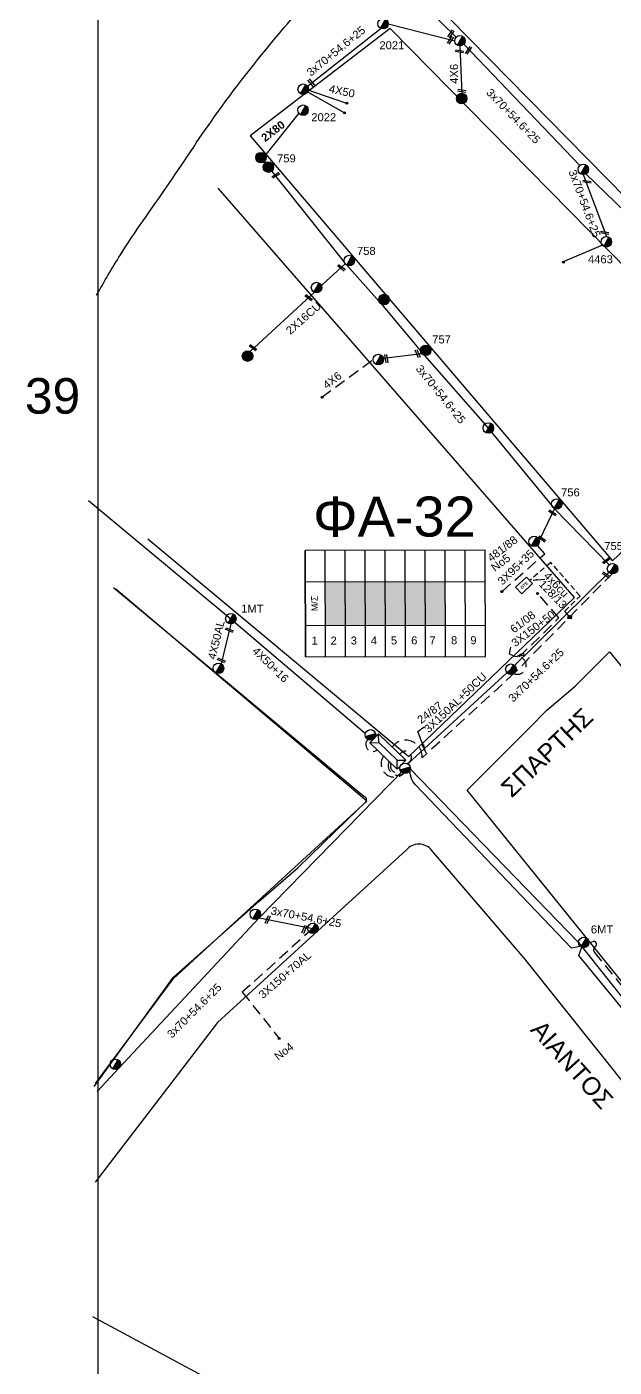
# Model space of a CAD drawing. Header units: millimetres. Extents: x -2449 to 2989, y 8 to 1056.
# Drawn here: x 22.8 to 154.9, y 281.4 to 583 of the extents above; entities that cross this region are included whole.
import ezdxf
from ezdxf.enums import TextEntityAlignment as Align

# ---------------------------------------------------------------- set-up
doc = ezdxf.new("R2010")
doc.units = ezdxf.units.MM
doc.linetypes.add('DASHED', pattern=[19.05, 12.7, -6.35])
for name, color, linetype in [('Pillar OTE', 7, 'Continuous'), ('Άγνωστα', 7, 'Continuous'), ('Ασφαλειοκιβώτια Χ.Τ 9 αναχωρήσεων', 7, 'Continuous'), ('Γυμνά εναέρια ΧΤ (3Φ)   4x50AL', 7, 'Continuous'), ('Επιγραφές - Σχήματα', 7, 'Continuous'), ('Καλώδια ΧΤ   3x150+70AL', 7, 'DASHED'), ('Καλώδια ΧΤ   3x150AL+50CU', 7, 'DASHED'), ('Καλώδια ΧΤ   3x95+35 XLPE', 7, 'DASHED'), ('Καλώδια ΧΤ   4x6CU', 7, 'DASHED'), ('Μηχανική τομή', 7, 'Continuous'), ('Στύλος Ξύλινος', 7, 'Continuous'), ('Στύλος Ξύλινος @ 1', 7, 'Continuous'), ('Στύλος ΦΜ', 7, 'Continuous'), ('Στύλος ΦΜ @ 1', 7, 'Continuous'), ('Συνδέσεις', 7, 'Continuous'), ('Συνεστραμμένα ΧΤ   3x70+54.6+25 AL', 7, 'SYN_LINE'), ('Υποσταθμός εναέριος 2 στύλων', 7, 'Continuous'), ('Υποσταθμός πόλεως', 7, 'Continuous'), ('Υπόβαθρο ΔΕΗ', 7, 'Continuous'), ('Υπόγεια καλώδια Δικτύου ΧΤ και Παρ. ΧΤ X-95  (3X95AL +35CU  XLPE)', 7, 'DASHED'), ('Υπόγεια καλώδια Παροχών ΧΤ   4x6', 7, 'DASHED')]:
    doc.layers.add(name, color=color, linetype=linetype)
doc.styles.add('arial', font='arial.ttf')
doc.styles.get("Standard").update_dxf_attribs({"font": 'arial.ttf'})
doc.linetypes.add('SYN_LINE', pattern='A,0.5,-0.0001,["/\\/\\/\\/",Standard,S=0.1,R=0,X=0,Y=-0.05],-0.25', length=0.7501)
doc.dimstyles.new('ISO-25', dxfattribs={"dimtxt": 2.5, "dimasz": 2.5, "dimexe": 1.25, "dimexo": 0.625, "dimtad": 1, "dimtxsty": 'Standard', "dimcen": 2.5, "dimadec": 0, "dimazin": 0, "dimtfac": 1, "dimtmove": 0, "dimatfit": 3, "dimfxl": 1, "dimarcsym": 0})

# ---------------------------------------------------------------- blocks, each defined once
blk = doc.blocks.new('ΥΠΑΡΧΩΝ ΤΣΙΜΕΝΤΕΝΙΟΣ ΣΤΥΛΟΣ')
at = {"layer": 'Στύλος ΦΜ'}
blk.add_hatch(color=7, dxfattribs=at).paths.add_polyline_path([(-1.29, -2.28, 0.574793), (2.62, 0, 0.268822), (1.3, 2.27)])
at = {"layer": 'Στύλος ΦΜ', "color": 7}
blk.add_line((-1.29, -2.28), (1.3, 2.27), dxfattribs=at)
blk.add_circle((0, 0), 2.62, dxfattribs=at)
at = {"layer": 'Στύλος ΦΜ', "flags": 4}
for tag, p in [('ΤΥΠΟΣ', (-4.91, 3.03)), ('ΑΡΙΘΜΟΣ', (-4.68, 8.05))]:
    blk.add_attdef(tag, p, '', height=4, dxfattribs=at)
blk = doc.blocks.new('ΥΠΑΡΧΩΝ ΞΥΛΙΝΟΣ ΣΤΥΛΟΣ')
at = {"layer": 'Στύλος Ξύλινος'}
h = blk.add_hatch(color=7, dxfattribs=at)
h.paths.add_polyline_path([(-2.62, 0, 0.270008), (-1.29, -2.28), (1.3, 2.27, 0.576266)])
h.paths.add_polyline_path([(-1.29, -2.28, 0.574793), (2.62, 0, 0.268822), (1.3, 2.27)])
at = {"layer": 'Στύλος Ξύλινος', "color": 7}
blk.add_line((-1.29, -2.28), (1.3, 2.27), dxfattribs=at)
blk.add_circle((0, 0), 2.62, dxfattribs=at)
at = {"layer": 'Στύλος Ξύλινος', "flags": 4}
for tag, p in [('ΑΡΙΘΜΟΣ', (-4.91, 8.6)), ('ΤΥΠΟΣ', (-4.85, 3.39))]:
    blk.add_attdef(tag, p, '', height=4, dxfattribs=at)
blk = doc.blocks.new('ΥΠΟΣΤΑΘΜΟΣ ΕΝΑΕΡΙΟΣ ΕΠΙ 2 ΣΤΥΛΩΝ')
at = {"layer": 'Υποσταθμός εναέριος 2 στύλων', "linetype": 'Continuous'}
for points in [[(-11.97, -2.11, 0.574793), (-8.45, -0.07, 0.268822), (-9.64, 1.98)], [(9.68, -2.15, 0.574793), (13.19, -0.1, 0.268822), (12.01, 1.95)]]:
    blk.add_hatch(color=256, dxfattribs=at).paths.add_polyline_path(points)
for p, q in [((-11.97, -2.11), (-9.64, 1.98)), ((9.68, -2.15), (12.01, 1.95))]:
    blk.add_line(p, q, dxfattribs=at)
for centre in [(-10.81, -0.07), (10.84, -0.1)]:
    blk.add_circle(centre, 2.36, dxfattribs=at)
at = {"layer": 'Υποσταθμός πόλεως', "linetype": 'Continuous', "ltscale": 40}
blk.add_lwpolyline([(-8.57, 2.82), (8.57, 2.82), (8.57, -2.82), (-8.57, -2.82)], close=True, dxfattribs=at)
for points in [[(-5.75, 0), (-8.57, 2.82)], [(-8.57, -2.82), (-5.75, 0)], [(-5.75, 0), (5.75, 0)], [(5.75, 0), (8.57, 2.82)], [(8.57, -2.82), (5.75, 0)]]:
    blk.add_lwpolyline(points, dxfattribs=at)
at = {"layer": 'Υποσταθμός εναέριος 2 στύλων', "ltscale": 40, "flags": 1}
for tag, p in [('ΜΕΤΑΣΧΗΜΑΤΙΣΜΟΣ', (14.09, 2.51)), ('ΙΣΧΥΣ', (14.07, -0.28)), ('ΑΡΙΘΜΟΣ', (14.19, -3))]:
    blk.add_attdef(tag, p, '', height=1.8, dxfattribs=at)
blk = doc.blocks.new('ΑΣΦΑΛΕΙΟΚΙΒΩΤΙΟ ΥΠΟΣΤΑΘΜΟΥ 9 ΑΝΑΧΩΡΗΣΕΩΝ')
at = {"layer": 'Ασφαλειοκιβώτια Χ.Τ 9 αναχωρήσεων', "ltscale": 40}
for p, q in [((-23.8, 40.36), (24.02, 40.36)), ((-9.72, 40.36), (-9.72, -40.64)), ((9.94, 40.36), (9.94, -40.64)), ((-23.8, 31.36), (24.02, 31.36)), ((-23.8, 22.36), (24.02, 22.36)), ((-23.8, 13.36), (24.02, 13.36)), ((-23.8, 4.36), (24.02, 4.36)), ((-23.8, -4.64), (24.02, -4.64)), ((-23.8, -13.64), (24.02, -13.64)), ((-23.8, -22.64), (24.02, -22.64)), ((-23.8, -31.64), (24.02, -31.64))]:
    blk.add_line(p, q, dxfattribs=at)
at = {"layer": 'Ασφαλειοκιβώτια Χ.Τ 9 αναχωρήσεων'}
blk.add_lwpolyline([(-23.8, -40.64), (24.02, -40.64), (24.02, 40.36), (-23.8, 40.36)], close=True, dxfattribs=at)
for s, p in [('1', (-18.29, 37.57)), ('2', (-18.29, 29)), ('3', (-18.29, 19.93)), ('4', (-18.29, 10.91)), ('5', (-18.29, 1.89)), ('6', (-18.29, -7.24)), ('7', (-18.29, -15.48)), ('8', (-18.29, -25.17)), ('9', (-18.29, -33.86))]:
    blk.add_text(s, height=3.6, rotation=270, dxfattribs=at).set_placement(p)
at = {"layer": 'Ασφαλειοκιβώτια Χ.Τ 9 αναχωρήσεων', "ltscale": 40}
for tag, height, p in [('ΟΝΟΜΑ', 5, (-0.16, 44.31)), ('ΚΕΙΜΕΝΟ 1', 2, (17.06, 35.59)), ('ΚΕΙΜΕΝΟ 2', 2, (17.06, 26.88)), ('ΚΕΙΜΕΝΟ 3', 2, (17.06, 17.69)), ('ΚΕΙΜΕΝΟ 4', 2, (17.06, 8.71)), ('ΚΕΙΜΕΝΟ 5', 2, (17.06, -0.13)), ('ΚΕΙΜΕΝΟ 6', 2, (17.06, -9.05)), ('ΚΕΙΜΕΝΟ 7', 2, (17.06, -18.13)), ('ΚΕΙΜΕΝΟ 8', 2, (17.06, -26.85)), ('ΚΕΙΜΕΝΟ 9', 2, (17.06, -35.99)), ('ΣΧ', 2, (-0.1, -42.64))]:
    blk.add_attdef(tag, text='', height=height, dxfattribs=at).set_placement(p, align=Align.MIDDLE_CENTER)
blk = doc.blocks.new('ΜΗΧΑΝΙΚΗ ΤΟΜΗ')
at = {"layer": 'Μηχανική τομή', "ltscale": 40}
for p, q in [((-1.89, 0.78), (1.89, 0.78)), ((1.89, 0), (-1.89, 0))]:
    blk.add_line(p, q, dxfattribs=at)
blk = doc.blocks.new('_ΣΥΝΔΕΣΗ')
at = {"layer": 'Συνδέσεις', "linetype": 'SYN_LINE', "ltscale": 40}
blk.add_hatch(color=256, dxfattribs=at).paths.add_polyline_path([(0.5, -0.01, 1), (-0.5, -0.01, 1)])
at = {"layer": 'Συνδέσεις'}
blk.add_circle((0, -0.01), 0.5, dxfattribs=at)
blk = doc.blocks.new('TSONTA XT1')
at = {"ltscale": 40}
h = blk.add_hatch(color=256, dxfattribs=at)
h.dxf.hatch_style = 1
h.paths.add_polyline_path([(595.96, 2487.66), (597.07, 2488.77), (595.96, 2489.87), (594.85, 2488.77)])
blk.add_lwpolyline([(594.85, 2488.77), (595.96, 2489.87), (597.07, 2488.77), (595.96, 2487.66)], close=True, dxfattribs=at)
blk = doc.blocks.new('PILLAR ΟΤΕ')
at = {"layer": 'Pillar OTE', "ltscale": 40}
blk.add_lwpolyline([(-3.31, 2.02), (3.39, 2.02), (3.39, -1.99), (-3.31, -1.99)], close=True, dxfattribs=at)
at = {"layer": 'Pillar OTE', "insert": (-1.81, 0.71), "char_height": 1.3575, "width": 109.961, "attachment_point": 1}
blk.add_mtext('{\\fArial|b1|i0|c161|p34;OTE}', dxfattribs=at)

msp = doc.modelspace()

# ---------------------------------------------------------------- hatches: boundary and pattern name
at = {"layer": 'Ασφαλειοκιβώτια Χ.Τ 9 αναχωρήσεων', "ltscale": 40}
for color, points in [(30, [(89.87, 458.1), (89.9, 448.27), (94.4, 448.28), (94.37, 458.11)]), (85, [(94.37, 458.11), (94.4, 448.28), (98.9, 448.29), (98.87, 458.12)]), (2, [(98.87, 458.12), (98.9, 448.29), (103.4, 448.3), (103.37, 458.13)]), (151, [(103.37, 458.13), (103.4, 448.3), (107.9, 448.31), (107.87, 458.14)]), (1, [(107.87, 458.14), (107.9, 448.31), (112.4, 448.32), (112.37, 458.15)]), (62, [(112.37, 458.15), (112.4, 448.32), (116.9, 448.33), (116.87, 458.16)])]:
    msp.add_hatch(color=color, dxfattribs=at).paths.add_polyline_path(points)

# ---------------------------------------------------------------- linework, layer by layer
at = {"layer": 'Άγνωστα', "color": 151, "linetype": 'SYN_LINE', "ltscale": 10}
msp.add_lwpolyline([(94.37, 529.64), (88.35, 524.17)], dxfattribs=at)
at = {"layer": 'Άγνωστα', "color": 151, "linetype": 'SYN_LINE', "ltscale": 20}
msp.add_lwpolyline([(87.44, 523.23), (73.01, 509.89)], dxfattribs=at)
at = {"layer": 'Άγνωστα', "color": 1, "linetype": 'Continuous', "ltscale": 20}
for points in [[(36.65, 476.42), (67.75, 450.56)], [(67.75, 450.56), (98.94, 424.02)]]:
    msp.add_lwpolyline(points, dxfattribs=at)
at = {"layer": 'Άγνωστα', "color": 7, "linetype": 'DASHED', "ltscale": 0.2}
msp.add_lwpolyline([(133.51, 441.22), (142.45, 450), (137.8, 455.36)], dxfattribs=at)
at = {"layer": 'Άγνωστα', "color": 1, "linetype": 'SYN_LINE', "ltscale": 20}
msp.add_lwpolyline([(140.62, 447.34), (140.7, 447.42)], dxfattribs=at)
at = {"layer": 'Άγνωστα', "color": 1, "linetype": 'DASHED', "ltscale": 0.2}
msp.add_lwpolyline([(99.48, 422.65, 0.953788), (101.58, 420.3)], format="xyb", dxfattribs=at)
at = {"layer": 'Γυμνά εναέρια ΧΤ (3Φ)   4x50AL', "color": 1, "ltscale": 40}
msp.add_lwpolyline([(68.66, 448.63), (66.45, 439.67)], dxfattribs=at)
at = {"layer": 'Επιγραφές - Σχήματα'}
msp.add_lwpolyline([(38.83, 1035.06), (2041.73, 1035.06), (2041.73, 41.17), (38.83, 41.17)], close=True, dxfattribs=at)
at = {"layer": 'Επιγραφές - Σχήματα', "linetype": 'Continuous', "ltscale": 0.2}
msp.add_lwpolyline([(131.58, 443.4), (131.25, 441.9), (132.62, 441.31), (134.64, 441.57), (134.51, 441.97), (133.8, 441.77), (133.08, 441.25)], dxfattribs=at)
at = {"layer": 'Επιγραφές - Σχήματα', "color": 151, "linetype": 'DASHED', "ltscale": 0.2}
msp.add_lwpolyline([(106.68, 419.3), (106.68, 419.3, -1.473), (108.28, 417.25)], format="xyb", dxfattribs=at)
at = {"layer": 'Επιγραφές - Σχήματα', "color": 62, "linetype": 'DASHED', "ltscale": 0.2}
msp.add_lwpolyline([(103.03, 418.91, 0.918118), (107.52, 415.02)], format="xyb", dxfattribs=at)
at = {"layer": 'Επιγραφές - Σχήματα', "color": 7, "linetype": 'DASHED', "ltscale": 0.2}
msp.add_arc((133.1, 439.28), 1.98, 238.4451, 78.3022, dxfattribs=at)
at = {"layer": 'Επιγραφές - Σχήματα', "color": 2, "linetype": 'DASHED', "ltscale": 0.2}
msp.add_arc((106.22, 416.77), 2.18, 154.1151, 306.5695, dxfattribs=at)
at = {"layer": 'Επιγραφές - Σχήματα', "color": 85, "linetype": 'DASHED', "ltscale": 0.2}
msp.add_arc((106.22, 416.77), 1.68, 159.7723, 298.9175, dxfattribs=at)
at = {"layer": 'Καλώδια ΧΤ   3x150+70AL', "color": 85, "ltscale": 0.2}
msp.add_lwpolyline([(87.11, 380.15), (71.24, 365.82), (79.55, 355.39)], dxfattribs=at)
at = {"layer": 'Καλώδια ΧΤ   3x150AL+50CU', "color": 30, "ltscale": 0.2}
msp.add_lwpolyline([(154.54, 460.08), (132.46, 437.61), (111.69, 418.53)], dxfattribs=at)
msp.add_lwpolyline([(111.69, 418.53, 0.745975), (104.95, 420.96)], format="xyb", dxfattribs=at)
at = {"layer": 'Καλώδια ΧΤ   3x95+35 XLPE', "color": 151, "ltscale": 0.2}
msp.add_lwpolyline([(129.64, 455.95), (139.3, 464.42), (137.63, 466.31)], dxfattribs=at)
at = {"layer": 'Καλώδια ΧΤ   4x6CU', "color": 30, "linetype": 'DASHED', "ltscale": 0.1}
msp.add_lwpolyline([(144.55, 450.58), (143.74, 451.51), (147.18, 454.91), (140.59, 462.48), (135.86, 458.37)], dxfattribs=at)
at = {"layer": 'Συνεστραμμένα ΧΤ   3x70+54.6+25 AL', "color": 27, "linetype": 'SYN_LINE', "ltscale": 20}
msp.add_line((85.88, 569.61), (102.51, 582.7), dxfattribs=at)
at = {"layer": 'Συνεστραμμένα ΧΤ   3x70+54.6+25 AL', "color": 27, "linetype": 'SYN_LINE', "ltscale": 10}
for p, q in [((85.37, 568.63), (94.34, 563.55)), ((85.5, 568.92), (94.68, 565.74))]:
    msp.add_line(p, q, dxfattribs=at)
at = {"layer": 'Συνεστραμμένα ΧΤ   3x70+54.6+25 AL', "color": 27, "linetype": 'SYN_LINE', "ltscale": 20}
for points in [[(99.94, 599.64), (119.34, 580.65)], [(104.06, 583.64), (119.01, 579.82)], [(121.04, 579.02), (147.11, 551.73)], [(148.5, 549.85), (173, 526.15), (195.93, 502.59)]]:
    msp.add_lwpolyline(points, dxfattribs=at)
at = {"layer": 'Συνεστραμμένα ΧΤ   3x70+54.6+25 AL', "color": 151, "linetype": 'SYN_LINE', "ltscale": 20}
for points in [[(76.28, 553.87), (84.05, 563.49)], [(76.15, 552.58), (94.18, 530)], [(112.2, 509.04), (125.78, 493.58), (141.37, 474.6), (153.72, 461.94)], [(108.47, 417.15), (131.63, 438.45), (154.49, 461.05)]]:
    msp.add_lwpolyline(points, dxfattribs=at)
at = {"layer": 'Συνεστραμμένα ΧΤ   3x70+54.6+25 AL', "color": 27, "linetype": 'SYN_LINE', "ltscale": 15}
msp.add_lwpolyline([(147.92, 549.7), (153.1, 535.77)], dxfattribs=at)
at = {"layer": 'Συνεστραμμένα ΧΤ   3x70+54.6+25 AL', "color": 27, "linetype": 'SYN_LINE', "ltscale": 10}
msp.add_lwpolyline([(152.2, 533.84), (143.41, 530.05)], dxfattribs=at)
at = {"layer": 'Συνεστραμμένα ΧΤ   3x70+54.6+25 AL', "color": 151, "linetype": 'SYN_LINE', "ltscale": 10}
for points in [[(94.72, 529.36), (102, 521.19)], [(102.97, 508.38), (111.58, 509.44)]]:
    msp.add_lwpolyline(points, dxfattribs=at)
at = {"layer": 'Συνεστραμμένα ΧΤ   3x70+54.6+25 AL', "color": 151, "linetype": 'SYN_LINE', "ltscale": 15}
msp.add_lwpolyline([(102.53, 520.58), (111.32, 510.08)], dxfattribs=at)
at = {"layer": 'Συνεστραμμένα ΧΤ   3x70+54.6+25 AL', "color": 151, "linetype": 'SYN_LINE', "ltscale": 8}
msp.add_lwpolyline([(138.03, 467.29), (141.94, 475.6)], dxfattribs=at)
at = {"layer": 'Συνεστραμμένα ΧΤ   3x70+54.6+25 AL', "color": 85, "linetype": 'SYN_LINE', "ltscale": 20}
msp.add_lwpolyline([(107.61, 415.9), (75.02, 382.49), (43.54, 348.78), (38.59, 343.47)], dxfattribs=at)
at = {"layer": 'Συνεστραμμένα ΧΤ   3x70+54.6+25 AL', "color": 62, "linetype": 'SYN_LINE', "ltscale": 20}
msp.add_lwpolyline([(147.52, 376.12), (147.52, 376.12), (145.28, 375.69), (110.19, 412.43, -0.227933), (109.01, 416.07, -13.512608)], format="xyb", dxfattribs=at)
at = {"layer": 'Συνεστραμμένα ΧΤ   3x70+54.6+25 AL', "color": 2, "linetype": 'SYN_LINE', "ltscale": 20}
msp.add_lwpolyline([(109.01, 416.07), (146.84, 376.99), (172.98, 344.05)], dxfattribs=at)
at = {"layer": 'Συνεστραμμένα ΧΤ   3x70+54.6+25 AL', "color": 85, "linetype": 'SYN_LINE', "ltscale": 15}
msp.add_lwpolyline([(75.07, 382.55), (87.1, 380.15)], dxfattribs=at)
at = {"layer": 'Συνεστραμμένα ΧΤ   3x70+54.6+25 AL', "color": 62, "linetype": 'SYN_LINE', "ltscale": 20}
msp.add_lwpolyline([(171.92, 343.57), (146.91, 374.08), (147.6, 375.89)], dxfattribs=at)
at = {"layer": 'Υπόβαθρο ΔΕΗ'}
for points in [[(129.83, 602.42), (113.37, 589.46), (197.45, 503.82), (201.26, 507.92), (158.07, 551.74), (163.25, 556.39), (206.91, 513.21), (223.65, 529.75), (143.41, 609.79)], [(154.48, 462.84), (189.54, 496.01), (104.52, 582.6), (73.02, 558.41), (154.48, 462.84)], [(49.97, 467.8), (108.66, 418.82), (145.94, 454.59), (65.81, 546.63)], [(38.22, 345.25), (55.79, 368.89), (99.22, 408.8), (42.81, 456.47)]]:
    msp.add_lwpolyline(points, dxfattribs=at)
at = {"layer": 'Υπόβαθρο ΔΕΗ', "ltscale": 20}
msp.add_lwpolyline([(37.94, 344.62), (48.66, 359.37), (55.75, 369.21), (74.96, 386.2), (83.72, 393.79), (94.79, 404.57), (98.97, 408.56, 0.608025), (98.6, 409.82), (42.28, 456.73)], format="xyb", dxfattribs=at)
msp.add_lwpolyline([(224.65, 355.89), (193.4, 322.61), (121.77, 411.23), (135.64, 425.14), (139.75, 429.27), (146.12, 434.62), (153.8, 442.34), (224.65, 355.89)], dxfattribs=at)
at = {"layer": 'Υπόβαθρο ΔΕΗ'}
msp.add_lwpolyline([(37.54, 292.83), (122.85, 246.97), (171.83, 202.75), (229.36, 255.29), (204.96, 286.48), (184.05, 311.58), (134.73, 373.38), (113.82, 397.77, 0.459927), (108.08, 397.77), (68.3, 361.39), (65.66, 358.98), (56.87, 347.5), (38.17, 323.07)], format="xyb", dxfattribs=at)
msp.add_spline([(38.45, 522.57), (43.84, 531.68), (54.2, 546.87), (64.98, 562.74), (79.29, 581.13), (85.11, 587.53), (93.66, 595.31), (99.09, 601.64), (102.99, 604.05), (113.2, 613.59), (120.97, 619.12), (126.7, 623.09), (136.12, 627.76), (142.67, 631.79), (151.06, 636.5), (158.64, 641.56), (164.44, 646.26), (170.64, 650.07), (176.99, 653.22), (183.47, 655.68), (189.81, 658.48), (198.96, 662.57), (206.19, 667.28), (210.49, 670.21), (216.49, 673.97), (223.93, 678.68), (230.07, 682.02), (234.5, 684.06), (239.69, 687.14), (246.06, 689.95), (252.51, 693.01), (260.26, 696.68), (265.32, 698.77), (270.6, 700.77), (279.37, 704.1), (287.88, 707.61), (299.66, 712.66), (305.75, 715.84), (310.16, 718.26), (317.1, 721.22), (321.73, 723.05), (328.95, 724.67), (334.01, 725.75), (340.95, 727.85), (350.11, 730.49), (356.13, 732.37), (363.57, 734.04), (372.61, 735.87), (380.03, 736.89), (386.78, 738.11), (391.43, 739.25), (398.01, 741.7), (404.01, 743.78), (406.65, 745.21)], degree=3, dxfattribs=at)
at = {"layer": 'Υπόγεια καλώδια Δικτύου ΧΤ και Παρ. ΧΤ X-95  (3X95AL +35CU  XLPE)', "color": 2, "linetype": 'DASHED', "ltscale": 0.2}
msp.add_lwpolyline([(149.19, 376.99), (150.1, 377.21, -0.828937), (150.62, 376.05, 0.426759), (150.42, 374.76), (158.48, 364.84), (172.28, 376.2)], format="xyb", dxfattribs=at)
at = {"layer": 'Υπόγεια καλώδια Παροχών ΧΤ   4x6', "color": 27, "linetype": 'Continuous', "ltscale": 0.1}
msp.add_lwpolyline([(120.18, 578.65), (120.57, 567.98)], dxfattribs=at)
at = {"layer": 'Υπόγεια καλώδια Παροχών ΧΤ   4x6', "color": 151, "linetype": 'DASHED', "ltscale": 0.2}
msp.add_lwpolyline([(89.09, 499.62), (100.65, 508.1)], dxfattribs=at)

# ---------------------------------------------------------------- block references
at = {"layer": 'Pillar OTE', "xscale": 0.5, "yscale": 0.5, "zscale": 0.5, "rotation": 43.11064616567811}
msp.add_blockref('PILLAR ΟΤΕ', (134.59, 457.26), dxfattribs=at)
at = {"layer": 'Ασφαλειοκιβώτια Χ.Τ 9 αναχωρήσεων', "xscale": 0.4999999999999993, "yscale": 0.4999999999999993, "zscale": 0.4999999999999993, "rotation": 90.13765344790879}
msp.add_blockref('ΑΣΦΑΛΕΙΟΚΙΒΩΤΙΟ ΥΠΟΣΤΑΘΜΟΥ 9 ΑΝΑΧΩΡΗΣΕΩΝ', (105.57, 453.17), dxfattribs=at)
at = {"layer": 'Μηχανική τομή'}
for p, xscale, yscale, zscale, rotation in [((118.3, 581.24), 0.4999999999999947, 0.4999999999999947, 0.4999999999999947, 56.39165911160593), ((118.24, 579.87), 0.4999999999999947, 0.4999999999999947, 0.4999999999999947, 56.39165911160593), ((120.05, 577.22), 0.5000000000000052, 0.5000000000000052, 0.5000000000000052, 350.8392218654308), ((122.28, 577.55), 0.4999999999999947, 0.4999999999999947, 0.4999999999999947, 56.39165911160593), ((86.56, 570.25), 0.4999999999999912, 0.4999999999999912, 0.4999999999999912, 310.6750396110195), ((120.56, 568.36), 0.5000000000000052, 0.5000000000000052, 0.5000000000000052, 350.8392218654308), ((78.89, 549.4), 0.5000000000000132, 0.5000000000000132, 0.5000000000000132, 32.02049746086985), ((148.72, 547.91), 0.5000000000000052, 0.5000000000000052, 0.5000000000000052, 350.8392218654308), ((152.69, 536.42), 0.5000000000000052, 0.5000000000000052, 0.5000000000000052, 350.8392218654308), ((93.42, 528.59), 0.5000000000000339, 0.5000000000000339, 0.5000000000000339, 323.0610705977504), ((86.07, 521.86), 0.5000000000000339, 0.5000000000000339, 0.5000000000000339, 323.0610705977504), ((73.53, 510.6), 0.5000000000000339, 0.5000000000000339, 0.5000000000000339, 323.0610705977504), ((110.5, 509.37), 0.5000000000000347, 0.5000000000000347, 0.5000000000000347, 294.0098801547466), ((103.43, 508.27), 0.5000000000000443, 0.5000000000000443, 0.5000000000000443, 278.0659507587915), ((140.89, 473.48), 0.5000000000000436, 0.5000000000000436, 0.5000000000000436, 325.5506833477659), ((138.52, 467.59), 0.5000000000000435, 0.5000000000000435, 0.5000000000000435, 325.5506833477659), ((152.98, 463.02), 0.5000000000000355, 0.5000000000000355, 0.5000000000000355, 216.3783163237812), ((152.93, 459.48), 0.5000000000000436, 0.5000000000000436, 0.5000000000000436, 325.5506833477659), ((68.4, 447.42), 0.4999999999999998, 0.4999999999999998, 0.4999999999999998, 156.9193340496631), ((66.62, 440.63), 0.4999999999999997, 0.4999999999999997, 0.4999999999999997, 156.9193340496631), ((77.14, 382.04), 0.4999999999999993, 0.4999999999999993, 0.4999999999999993, 66.9193340496631), ((85.35, 379.83), 0.4999999999999993, 0.4999999999999993, 0.4999999999999993, 66.9193340496631)]:
    msp.add_blockref('ΜΗΧΑΝΙΚΗ ΤΟΜΗ', p, dxfattribs=dict(at, xscale=xscale, yscale=yscale, zscale=zscale, rotation=rotation))
at = {"layer": 'Στύλος Ξύλινος @ 1', "ltscale": 40, "xscale": 0.4499999999998181, "yscale": 0.4499999999998181, "zscale": 0.4499999999998181}
for p in [(120.57, 566.81), (75.45, 553.53), (103.11, 521.6), (72.42, 508.87)]:
    msp.add_blockref('ΥΠΑΡΧΩΝ ΞΥΛΙΝΟΣ ΣΤΥΛΟΣ', p, dxfattribs=at)
at = {"layer": 'Στύλος Ξύλινος @ 1', "ltscale": 40}
ref = msp.add_blockref('ΥΠΑΡΧΩΝ ΞΥΛΙΝΟΣ ΣΤΥΛΟΣ', (77.11, 551.38), dxfattribs=dict(at, xscale=0.4499999999998181, yscale=0.4499999999998181, zscale=0.4499999999998181))
ref.add_attrib('ΤΥΠΟΣ', '759', (79.06, 552.46), dxfattribs={"layer": 'Στύλος Ξύλινος', "height": 1.8, "flags": 4})
ref = msp.add_blockref('ΥΠΑΡΧΩΝ ΞΥΛΙΝΟΣ ΣΤΥΛΟΣ', (112.49, 510.18), dxfattribs=dict(at, xscale=0.4499999999998181, yscale=0.4499999999998181, zscale=0.4499999999998181))
ref.add_attrib('ΤΥΠΟΣ', '757', (113.94, 511.73), dxfattribs={"layer": 'Στύλος Ξύλινος', "height": 1.8, "flags": 4})
at = {"layer": 'Στύλος ΦΜ @ 1', "ltscale": 40}
ref = msp.add_blockref('ΥΠΑΡΧΩΝ ΤΣΙΜΕΝΤΕΝΙΟΣ ΣΤΥΛΟΣ', (102.89, 583.64), dxfattribs=dict(at, xscale=0.4499999999998181, yscale=0.4499999999998181, zscale=0.4499999999998181))
ref.add_attrib('ΤΥΠΟΣ', '2021', (102.07, 577.9), dxfattribs={"layer": 'Στύλος ΦΜ', "height": 1.8, "flags": 4})
at = {"layer": 'Στύλος ΦΜ @ 1', "ltscale": 40, "xscale": 0.4499999999998181, "yscale": 0.4499999999998181, "zscale": 0.4499999999998181}
for p in [(120.18, 579.82), (84.9, 564.19), (147.92, 550.88), (87.94, 524.3), (101.83, 508.1), (126.57, 492.7), (136.86, 467.2), (65.87, 438.65), (131.63, 438.45), (74.17, 383.32), (87.1, 380.15), (42.68, 349.58)]:
    msp.add_blockref('ΥΠΑΡΧΩΝ ΤΣΙΜΕΝΤΕΝΙΟΣ ΣΤΥΛΟΣ', p, dxfattribs=at)
at = {"layer": 'Στύλος ΦΜ @ 1', "ltscale": 40}
ref = msp.add_blockref('ΥΠΑΡΧΩΝ ΤΣΙΜΕΝΤΕΝΙΟΣ ΣΤΥΛΟΣ', (84.94, 568.91), dxfattribs=dict(at, xscale=0.4499999999998181, yscale=0.4499999999998181, zscale=0.4499999999998181))
ref.add_attrib('ΤΥΠΟΣ', '2022', (86.75, 561.71), dxfattribs={"layer": 'Στύλος ΦΜ', "height": 1.8, "flags": 4})
ref = msp.add_blockref('ΥΠΑΡΧΩΝ ΤΣΙΜΕΝΤΕΝΙΟΣ ΣΤΥΛΟΣ', (153.1, 534.59), dxfattribs=dict(at, xscale=0.4499999999998181, yscale=0.4499999999998181, zscale=0.4499999999998181))
ref.add_attrib('ΑΡΙΘΜΟΣ', '4463', (148.97, 529.76), dxfattribs={"layer": 'Στύλος ΦΜ', "height": 1.8, "flags": 4})
ref = msp.add_blockref('ΥΠΑΡΧΩΝ ΤΣΙΜΕΝΤΕΝΙΟΣ ΣΤΥΛΟΣ', (95.3, 530.38), dxfattribs=dict(at, xscale=0.4499999999998181, yscale=0.4499999999998181, zscale=0.4499999999998181))
ref.add_attrib('ΤΥΠΟΣ', '758', (97.03, 531.64), dxfattribs={"layer": 'Στύλος ΦΜ', "height": 1.8, "flags": 4})
ref = msp.add_blockref('ΥΠΑΡΧΩΝ ΤΣΙΜΕΝΤΕΝΙΟΣ ΣΤΥΛΟΣ', (141.95, 475.62), dxfattribs=dict(at, xscale=0.4499999999998181, yscale=0.4499999999998181, zscale=0.4499999999998181))
ref.add_attrib('ΤΥΠΟΣ', '756', (142.92, 477.33), dxfattribs={"layer": 'Στύλος ΦΜ', "height": 1.8, "flags": 4})
ref = msp.add_blockref('ΥΠΑΡΧΩΝ ΤΣΙΜΕΝΤΕΝΙΟΣ ΣΤΥΛΟΣ', (154.49, 461.05), dxfattribs=dict(at, xscale=0.4499999999998181, yscale=0.4499999999998181, zscale=0.4499999999998181))
ref.add_attrib('ΤΥΠΟΣ', '755', (152.63, 465.25), dxfattribs={"layer": 'Στύλος ΦΜ', "height": 1.8, "flags": 4})
ref = msp.add_blockref('ΥΠΑΡΧΩΝ ΤΣΙΜΕΝΤΕΝΙΟΣ ΣΤΥΛΟΣ', (68.66, 449.81), dxfattribs=dict(at, xscale=0.4499999999998181, yscale=0.4499999999998181, zscale=0.4499999999998181))
ref.add_attrib('ΤΥΠΟΣ', '1ΜΤ', (70.98, 451.17), dxfattribs={"layer": 'Στύλος ΦΜ', "height": 1.8, "flags": 4})
ref = msp.add_blockref('ΥΠΑΡΧΩΝ ΤΣΙΜΕΝΤΕΝΙΟΣ ΣΤΥΛΟΣ', (148.01, 376.99), dxfattribs=dict(at, xscale=0.4499999999998181, yscale=0.4499999999998181, zscale=0.4499999999998181))
ref.add_attrib('ΤΥΠΟΣ', '6ΜΤ', (149.62, 379.01), dxfattribs={"layer": 'Στύλος ΦΜ', "height": 1.8, "flags": 4})
at = {"layer": 'Συνδέσεις', "xscale": 0.4500000000000455, "yscale": 0.4500000000000455, "zscale": 0.4500000000000455}
for p in [(94.76, 565.76), (94.21, 563.59), (143.45, 530.03), (89.18, 499.62), (129.6, 455.9), (137.62, 455.49), (79.55, 355.4)]:
    msp.add_blockref('_ΣΥΝΔΕΣΗ', p, dxfattribs=at)
at = {"layer": 'Συνδέσεις', "xscale": 0.4587642264993219, "yscale": 0.4587642264993219, "zscale": 0.4587642264993219, "rotation": 36.85281283035874}
msp.add_blockref('TSONTA XT1', (610.87, -627.41), dxfattribs=at)
at = {"layer": 'Υποσταθμός εναέριος 2 στύλων', "xscale": 0.5, "yscale": 0.5, "zscale": 0.5, "rotation": 316.0586336074193}
msp.add_blockref('ΥΠΟΣΤΑΘΜΟΣ ΕΝΑΕΡΙΟΣ ΕΠΙ 2 ΣΤΥΛΩΝ', (103.98, 419.95), dxfattribs=at)

# ---------------------------------------------------------------- texts
at = {"layer": 'Άγνωστα', "linetype": 'SYN_LINE', "ltscale": 20, "char_height": 1.8, "width": 69.1904, "attachment_point": 1, "style": 'arial'}
for s, insert, rotation in [('{\\fArial|b1|i0|c0|p34;2X80}', (75.27, 558.42), 37.4321), ('2X16CU', (80.84, 514.96), 41.2456), ('3X150+50', (131.54, 444.79), 37.4321), ('4X50+16', (74.59, 443.64), 315.8213)]:
    msp.add_mtext(s, dxfattribs=dict(at, insert=insert, rotation=rotation))
at = {"layer": 'Γυμνά εναέρια ΧΤ (3Φ)   4x50AL', "ltscale": 40, "insert": (63.45, 440.94), "char_height": 1.8, "width": 69.1904, "attachment_point": 1, "rotation": 76.4256, "style": 'arial'}
msp.add_mtext('4X50AL', dxfattribs=at)
at = {"layer": 'Επιγραφές - Σχήματα', "width": 103.4348, "attachment_point": 1}
for s, insert, char_height in [('39', (22.36, 503.93), 8), ('ΦΑ-32', (87.15, 477.29), 9)]:
    msp.add_mtext(s, dxfattribs=dict(at, insert=insert, char_height=char_height))
at = {"layer": 'Επιγραφές - Σχήματα', "linetype": 'SYN_LINE', "ltscale": 20, "attachment_point": 1, "style": 'arial'}
for s, insert, char_height, width, rotation in [('481/88', (126.13, 463.94), 1.8, 69.1904, 37.4321), ('Nο5', (126.96, 461.73), 1.8, 69.1904, 37.4321), ('\\A1;128/13', (139.06, 458.7), 1.8, 69.1904, 313.8352), ('\\A1;4x6cu', (140.16, 460.54), 1.8, 69.1904, 313.8352), ('\\A1;M/Σ', (86.74, 451.49), 1.44, 55.3523, 90.3448), ('61/08', (131.25, 447.89), 1.8, 69.1904, 37.4321), ('24/87', (110.35, 427.5), 1.8, 69.1904, 37.4321), ('Nο4', (78.22, 351.78), 1.8, 69.1904, 37.4321)]:
    msp.add_mtext(s, dxfattribs=dict(at, insert=insert, char_height=char_height, width=width, rotation=rotation))
at = {"layer": 'Επιγραφές - Σχήματα', "char_height": 4, "width": 157.7424, "attachment_point": 1}
for s, insert, rotation in [('ΣΠΑΡΤΗΣ', (129.03, 412.23), 43.7675), ('ΑΙΑΝΤΟΣ', (138.79, 359.88), 311.9047)]:
    msp.add_mtext(s, dxfattribs=dict(at, insert=insert, rotation=rotation))
at = {"layer": 'Καλώδια ΧΤ   3x150+70AL', "ltscale": 40, "insert": (74.71, 365.58), "char_height": 1.8, "width": 69.1904, "attachment_point": 1, "rotation": 41.0722, "style": 'arial'}
msp.add_mtext('3X150+70AL', dxfattribs=at)
at = {"layer": 'Καλώδια ΧΤ   3x150AL+50CU', "ltscale": 40, "insert": (111.92, 425.3), "char_height": 1.8, "width": 69.1904, "attachment_point": 1, "rotation": 43.6192, "style": 'arial'}
msp.add_mtext('3X150AL+50CU', dxfattribs=at)
at = {"layer": 'Καλώδια ΧΤ   3x95+35 XLPE', "ltscale": 40, "insert": (128.46, 458.53), "char_height": 1.8, "width": 69.1904, "attachment_point": 1, "rotation": 43.6723, "style": 'arial'}
msp.add_mtext('3X95+35', dxfattribs=at)
at = {"layer": 'Συνεστραμμένα ΧΤ   3x70+54.6+25 AL', "linetype": 'SYN_LINE', "ltscale": 20, "char_height": 1.8, "width": 69.1904, "attachment_point": 1, "style": 'arial'}
for insert, rotation in [((85.51, 573.09), 39.2549), ((127.23, 569.27), 314.1475), ((146.24, 551.03), 290.4902), ((111.53, 507.13), 308.8338), ((130.87, 432.2), 43.7523), ((77.85, 385.07), 349.3304), ((54.13, 356.59), 45.1145)]:
    msp.add_mtext('3x70+54.6+25', dxfattribs=dict(at, insert=insert, rotation=rotation))
at = {"layer": 'Υπόγεια καλώδια Παροχών ΧΤ   4x6', "linetype": 'DASHED', "ltscale": 0.1, "char_height": 1.8, "width": 69.1904, "attachment_point": 1, "style": 'arial'}
for s, insert, rotation in [('\\A1;4X6', (117.96, 570.14), 89.924), ('\\A1;4X50', (90.97, 569.98), 347.7173), ('4X6', (89.13, 502.81), 37.4321)]:
    msp.add_mtext(s, dxfattribs=dict(at, insert=insert, rotation=rotation))

# ---------------------------------------------------------------- leaders
at = {"layer": 'Επιγραφές - Σχήματα', "ltscale": 40}
msp.add_leader([(136.64, 458.51), (139.27, 458.7)], dimstyle='ISO-25', override={"dimasz": 1, "dimtad": 0}, dxfattribs=at)
at = {"layer": 'Επιγραφές - Σχήματα', "linetype": 'SYN_LINE', "ltscale": 20}
msp.add_leader([(112.55, 419.6), (110.7, 424.42), (112.11, 425.51)], dimstyle='ISO-25', override={"dimasz": 2, "dimgap": 0.625, "dimtad": 0}, dxfattribs=at)

doc.saveas('drawing.dxf')
